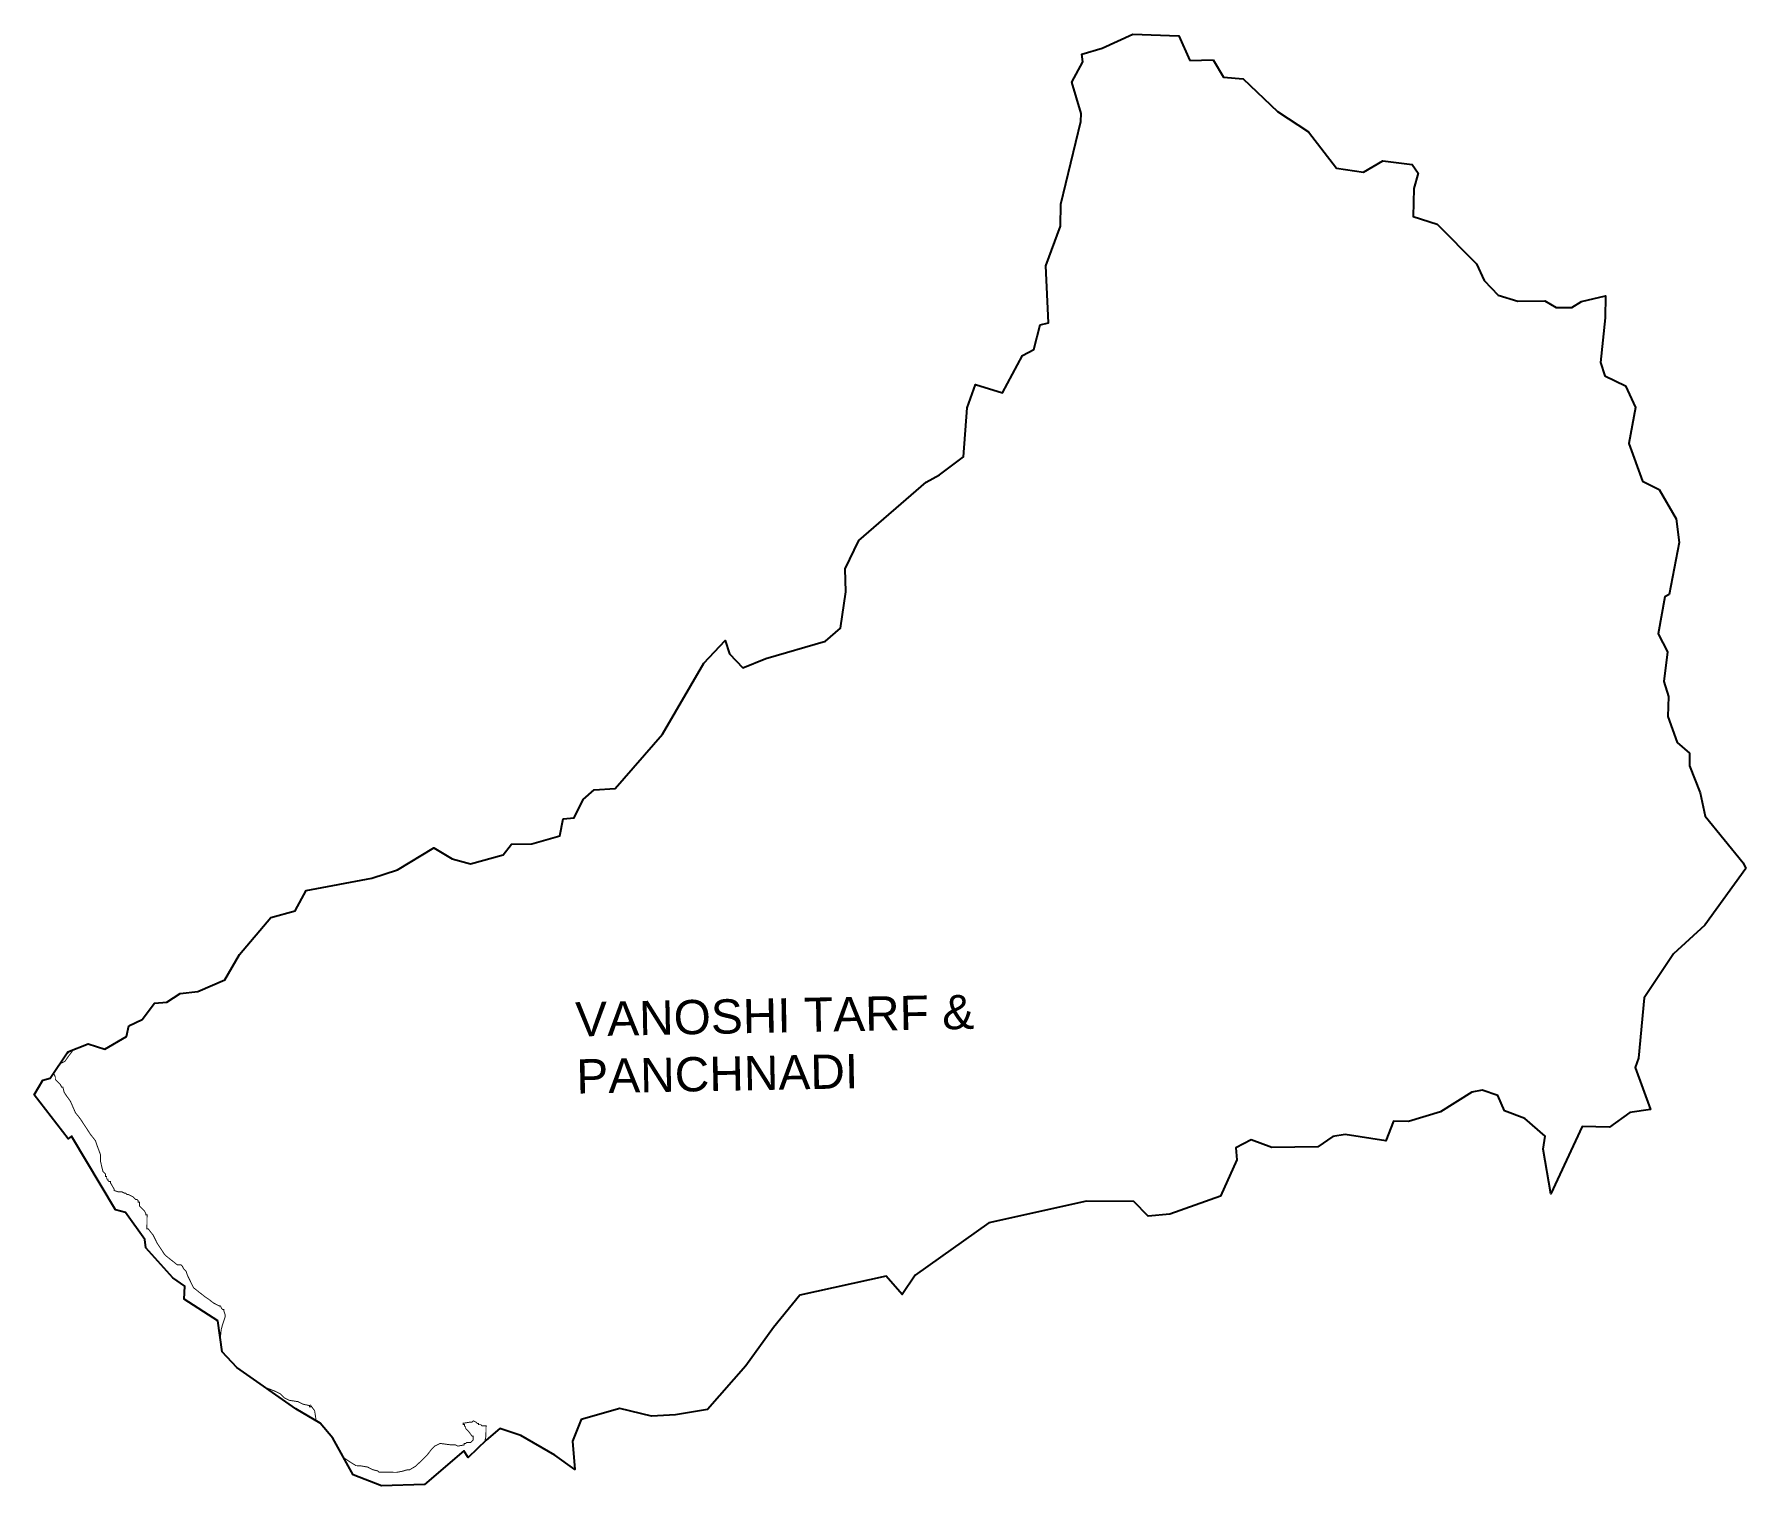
# Model space of a CAD drawing. Header units: metres. Extents: x 302501 to 307933, y 1946686 to 1951291.
import ezdxf

# ---------------------------------------------------------------- set-up
doc = ezdxf.new("R2010")
doc.units = ezdxf.units.M
for name, color, linetype in [('HAZARDS LINE', 1, 'Continuous'), ('village', 3, 'Continuous'), ('VILLAGE NAME', 250, 'Continuous')]:
    doc.layers.add(name, color=color, linetype=linetype)
doc.styles.get("Standard").update_dxf_attribs({"font": 'simplex.shx'})

msp = doc.modelspace()

# ---------------------------------------------------------------- linework, layer by layer
at = {"layer": 'HAZARDS LINE', "lineweight": 18, "const_width": 3.02}
for points in [[(302581.4, 1948024.3), (302596.5, 1948031.7), (302600.6, 1948035.7), (302608.7, 1948047.7), (302621, 1948063.8), (302628.9, 1948071.6)], [(302614.4, 1948066), (302612.9, 1948063.8), (302597.5, 1948048.6)], [(303091.5, 1947153), (303094.2, 1947180.8), (303098.4, 1947196.9), (303102.5, 1947209), (303106.6, 1947221.1), (303106.7, 1947229.2), (303102.8, 1947241.3), (303102.8, 1947245.3), (303098.8, 1947245.3), (303094.8, 1947249.4), (303094.8, 1947253.4), (303090.8, 1947253.5), (303090.8, 1947257.5), (303086.8, 1947257.5), (303070.7, 1947265.7), (303054.6, 1947278), (303042.6, 1947286.1), (303006.5, 1947314.6), (302994.6, 1947338.9), (302986.7, 1947355.1), (302982.7, 1947367.2), (302974.7, 1947375.4), (302970.7, 1947383.5), (302966.7, 1947387.5), (302954.6, 1947387.6), (302918.6, 1947416.1), (302914.6, 1947420.2), (302898.6, 1947444.5), (302890.6, 1947456.7), (302882.7, 1947472.9), (302878.7, 1947481), (302862.7, 1947501.3), (302858.7, 1947501.3), (302859, 1947545.7), (302855, 1947545.7), (302855, 1947549.7), (302851.1, 1947557.8), (302847.1, 1947561.9), (302843.1, 1947565.9), (302839.1, 1947570), (302835.1, 1947574.1), (302835.2, 1947586.2), (302831.1, 1947586.2), (302831.1, 1947590.2), (302827.1, 1947594.3), (302823.1, 1947594.3), (302819.1, 1947598.4), (302815.1, 1947602.5), (302799, 1947610.6), (302795, 1947610.7), (302791, 1947614.7), (302787, 1947614.8), (302778.9, 1947618.9), (302766.8, 1947619), (302754.8, 1947623.1), (302754.8, 1947627.1), (302742.9, 1947647.4), (302742.9, 1947651.4), (302738.8, 1947651.4), (302734.8, 1947655.5), (302734.9, 1947659.5), (302730.8, 1947659.6), (302730.9, 1947667.6), (302726.9, 1947667.7), (302726.9, 1947675.7), (302718.9, 1947683.9), (302711.1, 1947716.2), (302711.3, 1947736.4), (302699.4, 1947768.7), (302695.5, 1947780.8), (302679.5, 1947801.1), (302647.6, 1947849.8), (302631.6, 1947870.1), (302615.7, 1947906.5), (302603.8, 1947922.7), (302595.8, 1947934.9), (302591.9, 1947951), (302587.9, 1947951.1), (302583.9, 1947959.2), (302579.9, 1947963.2), (302575.9, 1947967.3), (302571.9, 1947971.4), (302567.9, 1947975.4), (302567.9, 1947983.5), (302562.2, 1947995.1)], [(303396, 1946891.8), (303394.6, 1946900.2), (303390.8, 1946924.5), (303378.8, 1946940.7), (303378.8, 1946936.7), (303374.7, 1946936.7), (303374.8, 1946940.7), (303354.6, 1946944.9), (303338.5, 1946953.1), (303310.3, 1946957.4), (303294.3, 1946965.5), (303282.3, 1946977.7), (303266.2, 1946985.9), (303234, 1946998.3), (303231.9, 1946999.6)], [(303931.1, 1946827), (303934.6, 1946843.7), (303934.9, 1946876), (303922.8, 1946876.1), (303918.8, 1946880.2), (303910.7, 1946880.2), (303910.7, 1946884.2), (303906.7, 1946884.3), (303902.7, 1946888.3), (303894.7, 1946892.4), (303890.6, 1946888.4), (303886.6, 1946888.5), (303862.3, 1946884.6), (303862.3, 1946880.6), (303866.3, 1946880.6), (303866.3, 1946876.5), (303870.3, 1946872.5), (303870.3, 1946868.4), (303878.3, 1946860.3), (303890.3, 1946844.1), (303894.3, 1946844), (303894.2, 1946831.9), (303890.1, 1946827.9), (303886.1, 1946823.9), (303874, 1946824), (303869.9, 1946820), (303865.9, 1946820), (303865.8, 1946816), (303845.7, 1946812.1), (303837.6, 1946816.2), (303821.5, 1946816.3), (303789.3, 1946820.6), (303773.1, 1946812.7), (303760.9, 1946800.7), (303748.7, 1946784.6), (303732.4, 1946768.6), (303720.2, 1946756.6), (303712.1, 1946748.6), (303691.8, 1946736.7), (303683.8, 1946736.7), (303671.6, 1946732.8), (303651.4, 1946728.9), (303595, 1946729.3), (303591, 1946733.4), (303574.9, 1946737.5), (303558.8, 1946745.7), (303534.6, 1946749.9), (303522.5, 1946750), (303502.5, 1946762.3), (303483.3, 1946775.2)]]:
    msp.add_lwpolyline(points, dxfattribs=at)
at = {"layer": 'village', "flags": 128}
msp.add_lwpolyline([(306169.1, 1951208.6), (306242.9, 1951209.9)], dxfattribs=at)
at = {"layer": 'village', "color": 3, "true_color": 0x00ff00}
for points in [[(307933.1, 1948644.7, 0), (307802.9, 1948464.5, 0), (307703.9, 1948373.6, 0), (307610.8, 1948234.8, 0), (307593, 1948043.3, 0), (307582.2, 1948013.4, 0), (307630.6, 1947880.2, 0), (307565, 1947870.2, 0), (307500.9, 1947823.9, 0), (307413.5, 1947826.2, 0), (307314.7, 1947612.3, 0), (307290.4, 1947754.2, 0), (307296.1, 1947795.1, 0), (307232.1, 1947851.7, 0), (307167.5, 1947875.9, 0), (307146.5, 1947924.9, 0), (307096.4, 1947941.7, 0), (307063.5, 1947935.4, 0), (306964.7, 1947872.7, 0), (306863.1, 1947841.7, 0), (306814.5, 1947842.9, 0), (306790.6, 1947780.8, 0), (306661.9, 1947800.2, 0), (306622.3, 1947794.7, 0), (306574.7, 1947762, 0), (306428.8, 1947759.2, 0), (306362.8, 1947783.5, 0), (306314.8, 1947758.2, 0), (306318.3, 1947720.3, 0), (306266.3, 1947605.2, 0), (306105.4, 1947547.6, 0), (306036.8, 1947541.1, 0), (305990.5, 1947587.7, 0), (305840.2, 1947589.6, 0), (305530.7, 1947520.9, 0), (305297.4, 1947354.8, 0), (305255.7, 1947292.6, 0), (305205, 1947351.4, 0), (304930.7, 1947291.5, 0), (304846.8, 1947188.6, 0), (304759.7, 1947067.2, 0), (304637.6, 1946927.8, 0), (304535.8, 1946910.8, 0), (304460.3, 1946907.4, 0), (304359.1, 1946930.9, 0), (304236.7, 1946896.4, 0), (304209.8, 1946828.1, 0), (304216.8, 1946738.1, 0), (304153, 1946783.5, 0), (304045.2, 1946846.1, 0), (303978.3, 1946868.1, 0), (303935, 1946830.7, 0), (303877.7, 1946775.7, 0), (303864.7, 1946797.2, 0), (303739.9, 1946690, 0), (303603.4, 1946686.3, 0), (303513.6, 1946721.4, 0), (303448.5, 1946837.2, 0), (303408.3, 1946884.5, 0), (303331.3, 1946929.9, 0), (303144, 1947061.2, 0), (303097.3, 1947111, 0), (303083.7, 1947210, 0), (302977, 1947278.3, 0), (302978.7, 1947320, 0), (302941, 1947345.9, 0), (302855.2, 1947441.2, 0), (302852.2, 1947468, 0), (302790.6, 1947553, 0), (302759.2, 1947561.2, 0), (302618.8, 1947795.6, 0), (302608.3, 1947787.3, 0), (302501, 1947926.3, 0), (302527.9, 1947973.3, 0), (302551.6, 1947979, 0), (302607.1, 1948063.3, 0), (302672.5, 1948088.2, 0), (302725.1, 1948071, 0), (302793.7, 1948111.3, 0), (302800.7, 1948145.5, 0), (302843.1, 1948165.4, 0), (302882.6, 1948217.1, 0), (302922, 1948220.7, 0), (302964.1, 1948247.6, 0), (303020.7, 1948254.6, 0), (303105.4, 1948291.1, 0), (303152.1, 1948371.5, 0), (303251.9, 1948489.5, 0), (303329, 1948510.4, 0), (303364.1, 1948574.6, 0), (303572.5, 1948613.5, 0), (303653.5, 1948640.1, 0), (303769.3, 1948710, 0), (303827.8, 1948675.3, 0), (303885.6, 1948659, 0), (303989, 1948687.9, 0), (304016.1, 1948721.7, 0), (304080, 1948723.4, 0), (304168.6, 1948748.5, 0), (304179.8, 1948802.1, 0), (304214.2, 1948805.2, 0), (304242.7, 1948863.6, 0), (304277.7, 1948894.2, 0), (304344.3, 1948898.6, 0), (304495.2, 1949070.5, 0), (304625.7, 1949295.9, 0), (304694.1, 1949368.5, 0), (304708, 1949325.4, 0), (304750.1, 1949281.7, 0), (304822.6, 1949310.7, 0), (305012.7, 1949366, 0), (305059.9, 1949406.7, 0), (305076.6, 1949522, 0), (305074.9, 1949595.1, 0), (305118, 1949684.8, 0), (305331.7, 1949870.4, 0), (305373.9, 1949893.8, 0), (305450.8, 1949950.9, 0), (305462.1, 1950106.3, 0), (305488.9, 1950179.7, 0), (305573.8, 1950153.9, 0), (305637.8, 1950272.2, 0), (305673.8, 1950291.5, 0), (305693.5, 1950370, 0), (305720.5, 1950376, 0), (305711.3, 1950556.4, 0), (305758.4, 1950682.7, 0), (305759.5, 1950752.6, 0), (305822.2, 1951014.2, 0), (305823.3, 1951039.9, 0), (305794.5, 1951139, 0), (305828.8, 1951203.5, 0), (305826.2, 1951228.5, 0), (305890.1, 1951247, 0), (305987.9, 1951291.4, 0), (306134, 1951286.2, 0), (306169.1, 1951208.6, 0)], [(306242.9, 1951209.9, 0), (306275.5, 1951155.2, 0), (306338.3, 1951150.4, 0), (306446.7, 1951046.1, 0), (306545.6, 1950981.4, 0), (306633.7, 1950866.8, 0), (306720.3, 1950853.4, 0), (306781.1, 1950890.2, 0), (306873.9, 1950878, 0), (306893.4, 1950851, 0), (306879.1, 1950801.6, 0), (306877.1, 1950713.7, 0), (306953.8, 1950688.9, 0), (307078.7, 1950562.6, 0), (307102.4, 1950510.2, 0), (307147.2, 1950463.4, 0), (307209.6, 1950444.1, 0), (307295.8, 1950445.9, 0), (307331.8, 1950424.7, 0), (307381.4, 1950424.3, 0), (307411.4, 1950443.6, 0), (307488.3, 1950461.9, 0), (307487.2, 1950391.9, 0), (307471.8, 1950250.2, 0), (307485.8, 1950208.2, 0), (307551.8, 1950175.7, 0), (307583.2, 1950107.2, 0), (307561.7, 1949993.3, 0), (307605.3, 1949873.4, 0), (307658.2, 1949847.1, 0), (307712.6, 1949753.6, 0), (307722, 1949678.8, 0), (307689.9, 1949514.3, 0), (307676.4, 1949506.9, 0), (307655.3, 1949389.2, 0), (307684.4, 1949332, 0), (307672.7, 1949237.4, 0), (307687.6, 1949190.3, 0), (307685.4, 1949126.8, 0), (307714.9, 1949044.6, 0), (307755, 1949011, 0), (307754.7, 1948970.1, 0), (307788.3, 1948884.6, 0), (307803.9, 1948810.9, 0), (307924.3, 1948662.8, 0), (307933.1, 1948644.7, 0)]]:
    msp.add_polyline3d(points, dxfattribs=at)

# ---------------------------------------------------------------- texts
at = {"layer": 'VILLAGE NAME', "insert": (304216.9, 1948220.4), "char_height": 108.748, "attachment_point": 1, "rotation": 1.1028}
msp.add_mtext_dynamic_manual_height_columns('{\\fArial|b0|i0|c0|p34;VANOSHI TARF & PANCHNADI}', width=1571.314, gutter_width=543.7, heights=[0], dxfattribs=at)

doc.saveas('drawing.dxf')
